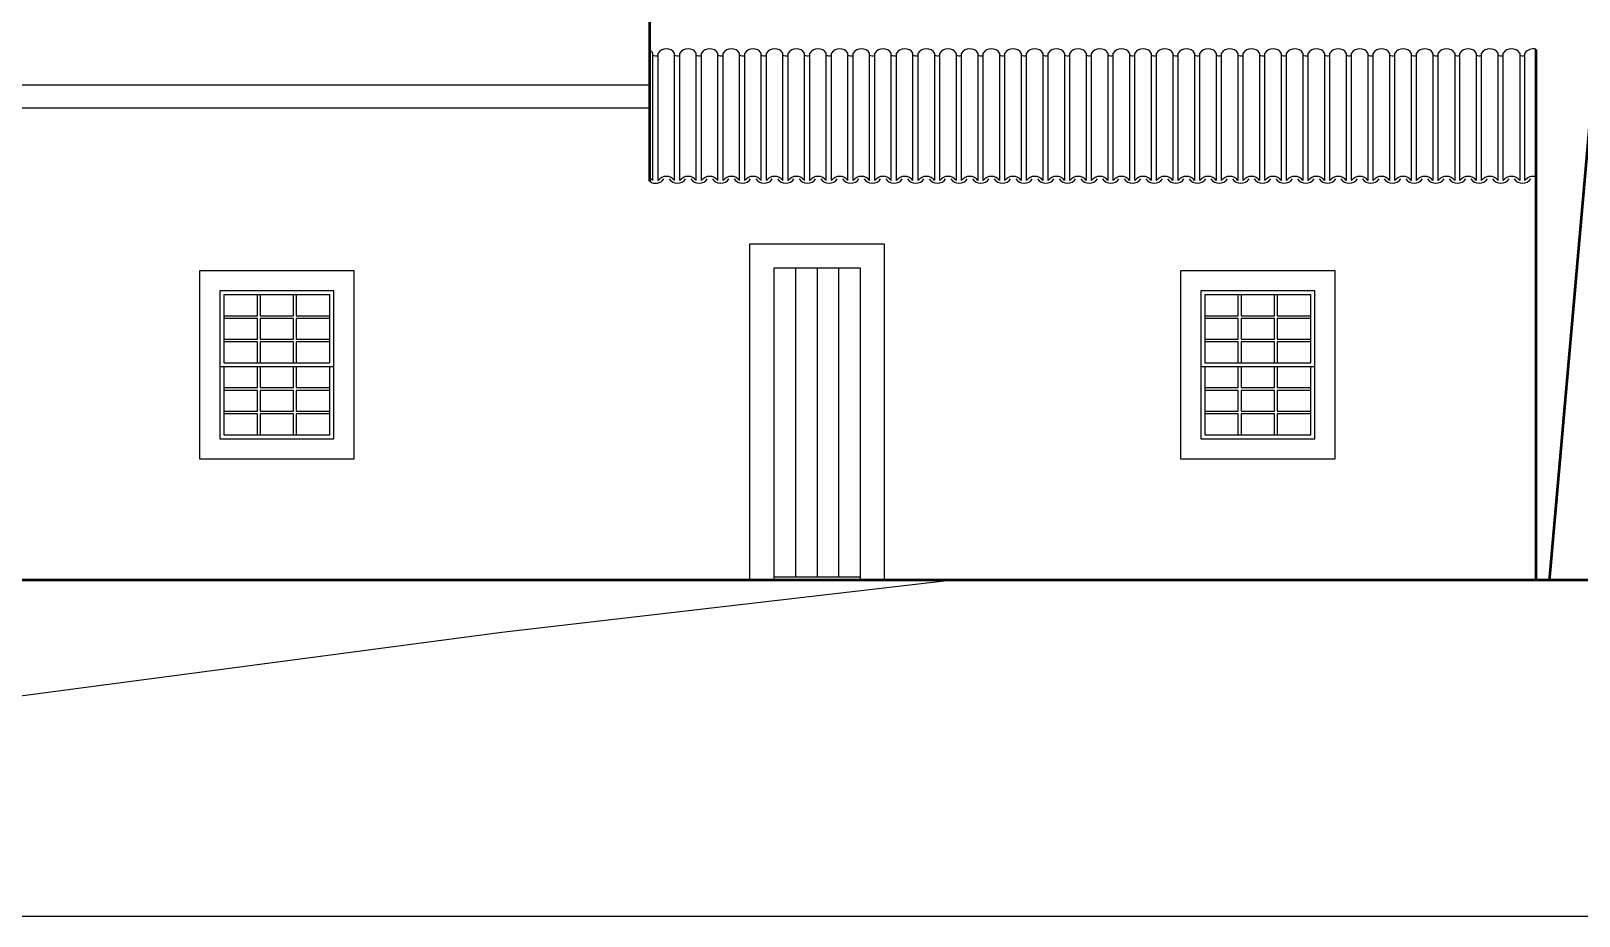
# Model space of a CAD drawing. Extents: x 18300 to 45581, y 436 to 7791.
# Drawn here: x 43298 to 44450, y 6037 to 6695 of the extents above; entities that cross this region are included whole.
import ezdxf

# ---------------------------------------------------------------- set-up
doc = ezdxf.new("R2010")
doc.units = 0
doc.layers.add('PAREDE', color=7, linetype='CONTINUOUS')
doc.layers.add('PAREDE_FINA', color=7, linetype='CONTINUOUS')

msp = doc.modelspace()

# ---------------------------------------------------------------- linework, layer by layer
at = {"layer": 'PAREDE', "const_width": 2}
for points in [[(43758.61, 6905.08), (43758.61, 6583.13)], [(44418.11, 6681.35), (44418.11, 6286.67)], [(44428.11, 6286.67), (44458.11, 6626.67), (44854.89, 6626.67), (44854.89, 6286.67)], [(42648.61, 6286.67), (44854.89, 6286.67)]]:
    msp.add_lwpolyline(points, dxfattribs=at)
at = {"layer": 'PAREDE_FINA'}
for points in [[(43760.99, 6583.64), (43760.99, 6678.48)], [(43764.84, 6583.64), (43764.84, 6678.48)], [(43777.11, 6583.64), (43777.11, 6678.48)], [(43780.96, 6583.64), (43780.96, 6678.48)], [(43793.24, 6583.64), (43793.24, 6678.48)], [(43797.09, 6583.64), (43797.09, 6678.48)], [(43809.36, 6583.64), (43809.36, 6678.48)], [(43813.21, 6583.64), (43813.21, 6678.48)], [(43825.49, 6583.64), (43825.49, 6678.48)], [(43829.34, 6583.64), (43829.34, 6678.48)], [(43841.61, 6583.64), (43841.61, 6678.48)], [(43845.46, 6583.64), (43845.46, 6678.48)], [(43857.74, 6583.64), (43857.74, 6678.48)], [(43861.59, 6583.64), (43861.59, 6678.48)], [(43873.86, 6583.64), (43873.86, 6678.48)], [(43877.71, 6583.64), (43877.71, 6678.48)], [(43889.98, 6583.64), (43889.98, 6678.48)], [(43893.84, 6583.64), (43893.84, 6678.48)], [(43906.11, 6583.64), (43906.11, 6678.48)], [(43909.96, 6583.64), (43909.96, 6678.48)], [(43922.23, 6583.64), (43922.23, 6678.48)], [(43926.08, 6583.64), (43926.08, 6678.48)], [(43938.36, 6583.64), (43938.36, 6678.48)], [(43942.21, 6583.64), (43942.21, 6678.48)], [(43954.48, 6583.64), (43954.48, 6678.48)], [(43958.33, 6583.64), (43958.33, 6678.48)], [(43970.61, 6678.48), (43970.61, 6583.64)], [(43974.46, 6583.64), (43974.46, 6678.48)], [(43986.73, 6678.48), (43986.73, 6583.64)], [(43990.58, 6583.64), (43990.58, 6678.48)], [(44002.86, 6678.48), (44002.86, 6583.64)], [(44006.71, 6583.64), (44006.71, 6678.48)], [(44018.98, 6678.48), (44018.98, 6583.64)], [(44022.83, 6583.64), (44022.83, 6678.48)], [(44035.1, 6678.48), (44035.1, 6583.64)], [(44038.96, 6583.64), (44038.96, 6678.48)], [(44051.23, 6678.48), (44051.23, 6583.64)], [(44055.08, 6583.64), (44055.08, 6678.48)], [(44067.35, 6678.48), (44067.35, 6583.64)], [(44071.2, 6583.64), (44071.2, 6678.48)], [(44083.48, 6678.48), (44083.48, 6583.64)], [(44087.33, 6583.64), (44087.33, 6678.48)], [(44099.6, 6678.48), (44099.6, 6583.64)], [(44103.45, 6583.64), (44103.45, 6678.48)], [(44115.73, 6678.48), (44115.73, 6583.64)], [(44119.58, 6583.64), (44119.58, 6678.48)], [(44131.85, 6678.48), (44131.85, 6583.64)], [(44135.7, 6583.64), (44135.7, 6678.48)], [(44147.98, 6678.48), (44147.98, 6583.64)], [(44151.83, 6583.64), (44151.83, 6678.48)], [(44164.1, 6678.48), (44164.1, 6583.64)], [(44167.95, 6583.64), (44167.95, 6678.48)], [(44180.23, 6678.48), (44180.23, 6583.64)], [(44184.08, 6583.64), (44184.08, 6678.48)], [(44196.35, 6678.48), (44196.35, 6583.64)], [(44200.2, 6583.64), (44200.2, 6678.48)], [(44212.47, 6678.48), (44212.47, 6583.64)], [(44216.33, 6583.64), (44216.33, 6678.48)], [(44228.6, 6678.48), (44228.6, 6583.64)], [(44232.45, 6583.64), (44232.45, 6678.48)], [(44244.72, 6678.48), (44244.72, 6583.64)], [(44248.57, 6583.64), (44248.57, 6678.48)], [(44260.85, 6678.48), (44260.85, 6583.64)], [(44264.7, 6583.64), (44264.7, 6678.48)], [(44276.97, 6678.48), (44276.97, 6583.64)], [(44280.82, 6583.64), (44280.82, 6678.48)], [(44293.1, 6678.48), (44293.1, 6583.64)], [(44296.95, 6583.64), (44296.95, 6678.48)], [(44309.22, 6678.48), (44309.22, 6583.64)], [(44313.07, 6583.64), (44313.07, 6678.48)], [(44325.35, 6678.48), (44325.35, 6583.64)], [(44329.2, 6583.64), (44329.2, 6678.48)], [(44341.47, 6678.48), (44341.47, 6583.64)], [(44345.32, 6583.64), (44345.32, 6678.48)], [(44357.6, 6678.48), (44357.6, 6583.64)], [(44361.45, 6583.64), (44361.45, 6678.48)], [(44373.72, 6678.48), (44373.72, 6583.64)], [(44377.57, 6583.64), (44377.57, 6678.48)], [(44389.84, 6678.48), (44389.84, 6583.64)], [(44393.7, 6583.64), (44393.7, 6678.48)], [(44405.97, 6678.48), (44405.97, 6583.64)], [(44409.82, 6583.64), (44409.82, 6678.48)], [(43758.61, 6654.67), (42816.61, 6654.67)], [(42816.61, 6637.67), (43758.61, 6637.67)], [(43833.11, 6286.67), (43833.11, 6536.67), (43933.11, 6536.67), (43933.11, 6286.67)], [(43851.11, 6286.67), (43851.11, 6518.67), (43915.11, 6518.67), (43915.11, 6286.67)], [(43867.11, 6518.67), (43867.11, 6288.67)], [(43883.11, 6518.67), (43883.11, 6288.67)], [(43899.11, 6518.67), (43899.11, 6288.67)], [(43520.61, 6448.17), (43520.61, 6498.67), (43441.61, 6498.67), (43441.61, 6448.17)], [(43466.61, 6483.17), (43466.61, 6498.67)], [(43468.61, 6498.67), (43468.61, 6483.17)], [(43493.61, 6483.17), (43493.61, 6498.67)], [(43495.61, 6498.67), (43495.61, 6483.17)], [(44250.61, 6448.17), (44250.61, 6498.67), (44171.61, 6498.67), (44171.61, 6448.17)], [(44196.61, 6483.17), (44196.61, 6498.67)], [(44198.61, 6498.67), (44198.61, 6483.17)], [(44223.61, 6483.17), (44223.61, 6498.67)], [(44225.61, 6498.67), (44225.61, 6483.17)], [(43441.61, 6483.17), (43466.61, 6483.17)], [(43466.61, 6481.17), (43441.61, 6481.17)], [(43466.61, 6465.67), (43466.61, 6481.17)], [(43468.61, 6483.17), (43493.61, 6483.17)], [(43468.61, 6481.17), (43468.61, 6465.67)], [(43493.61, 6481.17), (43468.61, 6481.17)], [(43493.61, 6465.67), (43493.61, 6481.17)], [(43495.61, 6483.17), (43520.61, 6483.17)], [(43495.61, 6481.17), (43495.61, 6465.67)], [(43520.61, 6481.17), (43495.61, 6481.17)], [(44171.61, 6483.17), (44196.61, 6483.17)], [(44196.61, 6481.17), (44171.61, 6481.17)], [(44196.61, 6465.67), (44196.61, 6481.17)], [(44198.61, 6483.17), (44223.61, 6483.17)], [(44223.61, 6481.17), (44198.61, 6481.17)], [(44198.61, 6481.17), (44198.61, 6465.67)], [(44223.61, 6465.67), (44223.61, 6481.17)], [(44225.61, 6483.17), (44250.61, 6483.17)], [(44225.61, 6481.17), (44225.61, 6465.67)], [(44250.61, 6481.17), (44225.61, 6481.17)], [(43441.61, 6465.67), (43466.61, 6465.67)], [(43466.61, 6463.67), (43441.61, 6463.67)], [(43466.61, 6448.17), (43466.61, 6463.67)], [(43468.61, 6465.67), (43493.61, 6465.67)], [(43468.61, 6463.67), (43468.61, 6448.17)], [(43493.61, 6463.67), (43468.61, 6463.67)], [(43493.61, 6448.17), (43493.61, 6463.67)], [(43495.61, 6465.67), (43520.61, 6465.67)], [(43495.61, 6463.67), (43495.61, 6448.17)], [(43520.61, 6463.67), (43495.61, 6463.67)], [(44171.61, 6465.67), (44196.61, 6465.67)], [(44196.61, 6463.67), (44171.61, 6463.67)], [(44196.61, 6448.17), (44196.61, 6463.67)], [(44198.61, 6465.67), (44223.61, 6465.67)], [(44223.61, 6463.67), (44198.61, 6463.67)], [(44198.61, 6463.67), (44198.61, 6448.17)], [(44223.61, 6448.17), (44223.61, 6463.67)], [(44225.61, 6465.67), (44250.61, 6465.67)], [(44225.61, 6463.67), (44225.61, 6448.17)], [(44250.61, 6463.67), (44225.61, 6463.67)], [(43523.61, 6445.17), (43438.61, 6445.17)], [(43441.61, 6448.17), (43520.61, 6448.17)], [(43441.61, 6445.17), (43441.61, 6394.67), (43520.61, 6394.67), (43520.61, 6445.17)], [(43466.61, 6429.67), (43466.61, 6445.17)], [(43468.61, 6445.17), (43468.61, 6429.67)], [(43493.61, 6429.67), (43493.61, 6445.17)], [(43495.61, 6445.17), (43495.61, 6429.67)], [(44253.61, 6445.17), (44168.61, 6445.17)], [(44171.61, 6448.17), (44250.61, 6448.17)], [(44171.61, 6445.17), (44171.61, 6394.67), (44250.61, 6394.67), (44250.61, 6445.17)], [(44196.61, 6429.67), (44196.61, 6445.17)], [(44198.61, 6445.17), (44198.61, 6429.67)], [(44223.61, 6429.67), (44223.61, 6445.17)], [(44225.61, 6445.17), (44225.61, 6429.67)], [(43441.61, 6429.67), (43466.61, 6429.67)], [(43468.61, 6429.67), (43493.61, 6429.67)], [(43495.61, 6429.67), (43520.61, 6429.67)], [(44171.61, 6429.67), (44196.61, 6429.67)], [(44198.61, 6429.67), (44223.61, 6429.67)], [(44225.61, 6429.67), (44250.61, 6429.67)], [(43466.61, 6427.67), (43441.61, 6427.67)], [(43466.61, 6412.17), (43466.61, 6427.67)], [(43468.61, 6427.67), (43468.61, 6412.17)], [(43493.61, 6427.67), (43468.61, 6427.67)], [(43493.61, 6412.17), (43493.61, 6427.67)], [(43495.61, 6427.67), (43495.61, 6412.17)], [(43520.61, 6427.67), (43495.61, 6427.67)], [(44196.61, 6427.67), (44171.61, 6427.67)], [(44196.61, 6412.17), (44196.61, 6427.67)], [(44223.61, 6427.67), (44198.61, 6427.67)], [(44198.61, 6427.67), (44198.61, 6412.17)], [(44223.61, 6412.17), (44223.61, 6427.67)], [(44225.61, 6427.67), (44225.61, 6412.17)], [(44250.61, 6427.67), (44225.61, 6427.67)], [(43441.61, 6412.17), (43466.61, 6412.17)], [(43466.61, 6410.17), (43441.61, 6410.17)], [(43466.61, 6394.67), (43466.61, 6410.17)], [(43468.61, 6412.17), (43493.61, 6412.17)], [(43468.61, 6410.17), (43468.61, 6394.67)], [(43493.61, 6410.17), (43468.61, 6410.17)], [(43493.61, 6394.67), (43493.61, 6410.17)], [(43495.61, 6412.17), (43520.61, 6412.17)], [(43495.61, 6410.17), (43495.61, 6394.67)], [(43520.61, 6410.17), (43495.61, 6410.17)], [(44171.61, 6412.17), (44196.61, 6412.17)], [(44196.61, 6410.17), (44171.61, 6410.17)], [(44196.61, 6394.67), (44196.61, 6410.17)], [(44198.61, 6412.17), (44223.61, 6412.17)], [(44198.61, 6410.17), (44198.61, 6394.67)], [(44223.61, 6410.17), (44198.61, 6410.17)], [(44223.61, 6394.67), (44223.61, 6410.17)], [(44225.61, 6412.17), (44250.61, 6412.17)], [(44225.61, 6410.17), (44225.61, 6394.67)], [(44250.61, 6410.17), (44225.61, 6410.17)], [(42438.35, 6137.8), (42699.18, 6141.58), (43153.11, 6182.46), (43648.57, 6247.91), (43984.24, 6286.67)], [(43915.11, 6288.67), (43851.11, 6288.67)], [(42438.35, 6137.8), (42438.35, 6036.67), (44854.89, 6036.67)]]:
    msp.add_lwpolyline(points, dxfattribs=at)
for points in [[(43423.61, 6376.67), (43538.61, 6376.67), (43538.61, 6516.67), (43423.61, 6516.67)], [(44153.61, 6376.67), (44268.61, 6376.67), (44268.61, 6516.67), (44153.61, 6516.67)], [(43438.61, 6391.67), (43523.61, 6391.67), (43523.61, 6501.67), (43438.61, 6501.67)], [(44168.61, 6391.67), (44253.61, 6391.67), (44253.61, 6501.67), (44168.61, 6501.67)]]:
    msp.add_lwpolyline(points, close=True, dxfattribs=at)
for centre, start, end in [((43770.98, 6674.17), 35.09066, 144.90934), ((43787.1, 6674.17), 35.09066, 144.90934), ((43803.22, 6674.17), 35.09066, 144.90934), ((43819.35, 6674.17), 35.09066, 144.90934), ((43835.47, 6674.17), 35.09066, 144.90934), ((43851.6, 6674.17), 35.09066, 144.90934), ((43867.72, 6674.17), 35.09066, 144.90934), ((43883.85, 6674.17), 35.09066, 144.90934), ((43899.97, 6674.17), 35.09066, 144.90934), ((43916.1, 6674.17), 35.09066, 144.90934), ((43932.22, 6674.17), 35.09066, 144.90934), ((43948.35, 6674.17), 35.09066, 144.90934), ((43964.47, 6674.17), 35.09066, 144.90934), ((43980.59, 6674.17), 35.09066, 144.90934), ((43996.72, 6674.17), 35.09066, 144.90934), ((44012.84, 6674.17), 35.09066, 144.90934), ((44028.97, 6674.17), 35.09066, 144.90934), ((44045.09, 6674.17), 35.09066, 144.90934), ((44061.22, 6674.17), 35.09066, 144.90934), ((44077.34, 6674.17), 35.09066, 144.90934), ((44093.47, 6674.17), 35.09066, 144.90934), ((44109.59, 6674.17), 35.09066, 144.90934), ((44125.72, 6674.17), 35.09066, 144.90934), ((44141.84, 6674.17), 35.09066, 144.90934), ((44157.96, 6674.17), 35.09066, 144.90934), ((44174.09, 6674.17), 35.09066, 144.90934), ((44190.21, 6674.17), 35.09066, 144.90934), ((44206.34, 6674.17), 35.09066, 144.90934), ((44222.46, 6674.17), 35.09066, 144.90934), ((44238.59, 6674.17), 35.09066, 144.90934), ((44254.71, 6674.17), 35.09066, 144.90934), ((44270.84, 6674.17), 35.09066, 144.90934), ((44286.96, 6674.17), 35.09066, 144.90934), ((44303.08, 6674.17), 35.09066, 144.90934), ((44319.21, 6674.17), 35.09066, 144.90934), ((44335.33, 6674.17), 35.09066, 144.90934), ((44351.46, 6674.17), 35.09066, 144.90934), ((44367.58, 6674.17), 35.09066, 144.90934), ((44383.71, 6674.17), 35.09066, 144.90934), ((44399.83, 6674.17), 35.09066, 144.90934), ((44415.96, 6674.17), 73.33838, 144.90934), ((43754.85, 6674.17), 35.09066, 59.95123), ((43763.06, 6684.02), 253.99446, 283.75191), ((43779.18, 6684.02), 253.99446, 283.75191), ((43795.31, 6684.02), 253.99446, 283.75191), ((43811.43, 6684.02), 253.99446, 283.75191), ((43827.55, 6684.02), 253.99446, 283.75191), ((43843.68, 6684.02), 253.99446, 283.75191), ((43859.8, 6684.02), 253.99446, 283.75191), ((43875.93, 6684.02), 253.99446, 283.75191), ((43892.05, 6684.02), 253.99446, 283.75191), ((43908.18, 6684.02), 253.99446, 283.75191), ((43924.3, 6684.02), 253.99446, 283.75191), ((43940.43, 6684.02), 253.99446, 283.75191), ((43956.55, 6684.02), 253.99446, 283.75191), ((43972.67, 6684.02), 253.99446, 283.75191), ((43988.8, 6684.02), 253.99446, 283.75191), ((44004.92, 6684.02), 253.99446, 283.75191), ((44021.05, 6684.02), 253.99446, 283.75191), ((44037.17, 6684.02), 253.99446, 283.75191), ((44053.3, 6684.02), 253.99446, 283.75191), ((44069.42, 6684.02), 253.99446, 283.75191), ((44085.55, 6684.02), 253.99446, 283.75191), ((44101.67, 6684.02), 253.99446, 283.75191), ((44117.8, 6684.02), 253.99446, 283.75191), ((44133.92, 6684.02), 253.99446, 283.75191), ((44150.04, 6684.02), 253.99446, 283.75191), ((44166.17, 6684.02), 253.99446, 283.75191), ((44182.29, 6684.02), 253.99446, 283.75191), ((44198.42, 6684.02), 253.99446, 283.75191), ((44214.54, 6684.02), 253.99446, 283.75191), ((44230.67, 6684.02), 253.99446, 283.75191), ((44246.79, 6684.02), 253.99446, 283.75191), ((44262.92, 6684.02), 253.99446, 283.75191), ((44279.04, 6684.02), 253.99446, 283.75191), ((44295.17, 6684.02), 253.99446, 283.75191), ((44311.29, 6684.02), 253.99446, 283.75191), ((44327.41, 6684.02), 253.99446, 283.75191), ((44343.54, 6684.02), 253.99446, 283.75191), ((44359.66, 6684.02), 253.99446, 283.75191), ((44375.79, 6684.02), 253.99446, 283.75191), ((44391.91, 6684.02), 253.99446, 283.75191), ((44408.04, 6684.02), 253.99446, 283.75191), ((43754.85, 6579.32), 35.09066, 59.95123), ((43763.06, 6589.17), 233.61297, 324.90934), ((43770.98, 6579.32), 35.09066, 144.90934), ((43779.18, 6589.17), 215.09066, 324.90934), ((43787.1, 6579.32), 35.09066, 144.90934), ((43795.31, 6589.17), 215.09066, 324.90934), ((43803.22, 6579.32), 35.09066, 144.90934), ((43811.43, 6589.17), 215.09066, 324.90934), ((43819.35, 6579.32), 35.09066, 144.90934), ((43827.55, 6589.17), 215.09066, 324.90934), ((43835.47, 6579.32), 35.09066, 144.90934), ((43843.68, 6589.17), 215.09066, 324.90934), ((43851.6, 6579.32), 35.09066, 144.90934), ((43859.8, 6589.17), 215.09066, 324.90934), ((43867.72, 6579.32), 35.09066, 144.90934), ((43875.93, 6589.17), 215.09066, 324.90934), ((43883.85, 6579.32), 35.09066, 144.90934), ((43892.05, 6589.17), 215.09066, 324.90934), ((43899.97, 6579.32), 35.09066, 144.90934), ((43908.18, 6589.17), 215.09066, 324.90934), ((43916.1, 6579.32), 35.09066, 144.90934), ((43924.3, 6589.17), 215.09066, 324.90934), ((43932.22, 6579.32), 35.09066, 144.90934), ((43940.43, 6589.17), 215.09066, 324.90934), ((43948.35, 6579.32), 35.09066, 144.90934), ((43956.55, 6589.17), 215.09066, 324.90934), ((43964.47, 6579.32), 35.09066, 144.90934), ((43972.67, 6589.17), 215.09066, 324.90934), ((43980.59, 6579.32), 35.09066, 144.90934), ((43988.8, 6589.17), 215.09066, 324.90934), ((43996.72, 6579.32), 35.09066, 144.90934), ((44004.92, 6589.17), 215.09066, 324.90934), ((44012.84, 6579.32), 35.09066, 144.90934), ((44021.05, 6589.17), 215.09066, 324.90934), ((44028.97, 6579.32), 35.09066, 144.90934), ((44037.17, 6589.17), 215.09066, 324.90934), ((44045.09, 6579.32), 35.09066, 144.90934), ((44053.3, 6589.17), 215.09066, 324.90934), ((44061.22, 6579.32), 35.09066, 144.90934), ((44069.42, 6589.17), 215.09066, 324.90934), ((44077.34, 6579.32), 35.09066, 144.90934), ((44085.55, 6589.17), 215.09066, 324.90934), ((44093.47, 6579.32), 35.09066, 144.90934), ((44101.67, 6589.17), 215.09066, 324.90934), ((44109.59, 6579.32), 35.09066, 144.90934), ((44117.8, 6589.17), 215.09066, 324.90934), ((44125.72, 6579.32), 35.09066, 144.90934), ((44133.92, 6589.17), 215.09066, 324.90934), ((44141.84, 6579.32), 35.09066, 144.90934), ((44150.04, 6589.17), 215.09066, 324.90934), ((44157.96, 6579.32), 35.09066, 144.90934), ((44166.17, 6589.17), 215.09066, 324.90934), ((44174.09, 6579.32), 35.09066, 144.90934), ((44182.29, 6589.17), 215.09066, 324.90934), ((44190.21, 6579.32), 35.09066, 144.90934), ((44198.42, 6589.17), 215.09066, 324.90934), ((44206.34, 6579.32), 35.09066, 144.90934), ((44214.54, 6589.17), 215.09066, 324.90934), ((44222.46, 6579.32), 35.09066, 144.90934), ((44230.67, 6589.17), 215.09066, 324.90934), ((44238.59, 6579.32), 35.09066, 144.90934), ((44246.79, 6589.17), 215.09066, 324.90934), ((44254.71, 6579.32), 35.09066, 144.90934), ((44262.92, 6589.17), 215.09066, 324.90934), ((44270.84, 6579.32), 35.09066, 144.90934), ((44279.04, 6589.17), 215.09066, 324.90934), ((44286.96, 6579.32), 35.09066, 144.90934), ((44295.17, 6589.17), 215.09066, 324.90934), ((44303.08, 6579.32), 35.09066, 144.90934), ((44311.29, 6589.17), 215.09066, 324.90934), ((44319.21, 6579.32), 35.09066, 144.90934), ((44327.41, 6589.17), 215.09066, 324.90934), ((44335.33, 6579.32), 35.09066, 144.90934), ((44343.54, 6589.17), 215.09066, 324.90934), ((44351.46, 6579.32), 35.09066, 144.90934), ((44359.66, 6589.17), 215.09066, 324.90934), ((44367.58, 6579.32), 35.09066, 144.90934), ((44375.79, 6589.17), 215.09066, 324.90934), ((44383.71, 6579.32), 35.09066, 144.90934), ((44391.91, 6589.17), 215.09066, 324.90934), ((44399.83, 6579.32), 35.09066, 144.90934), ((44408.04, 6589.17), 215.09066, 324.90934), ((44415.96, 6579.32), 73.33838, 144.90934)]:
    msp.add_arc(centre, 7.5, start, end, dxfattribs=at)

doc.saveas('drawing.dxf')
